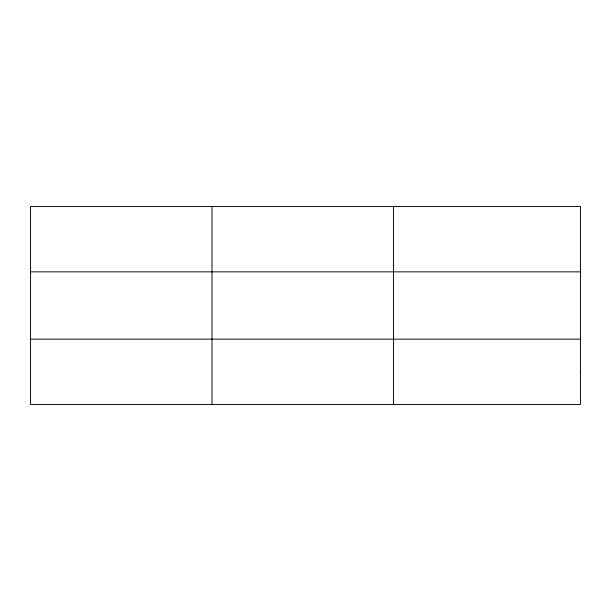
<?xml version="1.0" encoding="UTF-8"?>
<svg xmlns="http://www.w3.org/2000/svg" width="611" height="611" viewBox="0 0 611 611"><rect width="100%" height="100%" fill="white"/><g stroke="black" fill="none" stroke-linecap="round" stroke-linejoin="round"><path stroke-width="0.92" d="M212.017 404.444L212.017 206.556M393.484 404.444L393.484 206.556M30.55 271.857L580.45 271.857M30.55 339.143L580.45 339.143M580.45 371.794L580.45 404.444L30.55 404.444L30.55 206.556L580.45 206.556L580.45 371.794"/></g></svg>
